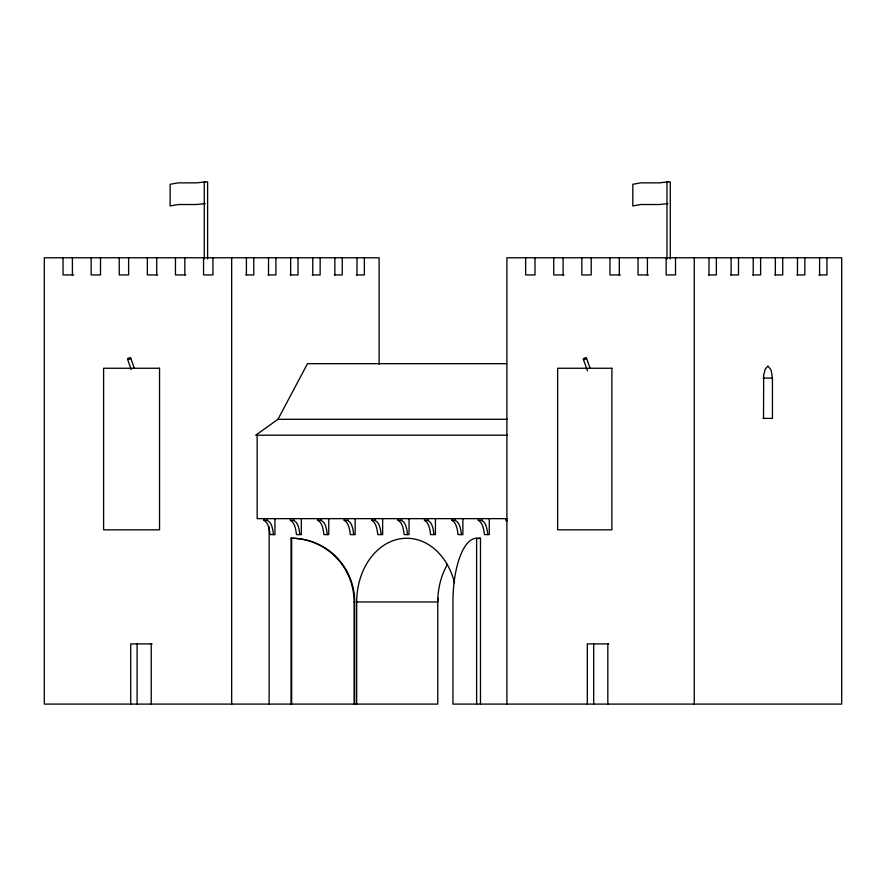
<?xml version="1.0" encoding="UTF-8"?>
<svg xmlns="http://www.w3.org/2000/svg" width="886" height="886" viewBox="0 0 886 886"><rect width="100%" height="100%" fill="white"/><g stroke="black" fill="none" stroke-linecap="round" stroke-linejoin="round"><path stroke-width="1.33" d="M507.49 435.203L255.689 435.203L277.96 419.311L307.475 363.681L506.626 363.681M205.275 181.907L196.637 182.859L178.186 182.859L170.134 184.288L170.134 205.951L178.186 204.522L196.637 204.522L205.275 203.57M667.955 181.907L659.317 182.859L640.855 182.859L632.803 184.288L632.803 205.951L640.855 204.522L659.317 204.522L667.955 203.57M73.759 274.937L63.039 274.937L63.039 257.771M157.675 274.937L147.353 274.937L147.353 257.771M185.783 274.937L175.461 274.937L175.461 257.771M245.909 274.937L253.784 274.937L253.784 257.771M268.026 274.937L275.9 274.937L275.9 257.771M290.143 274.937L298.017 274.937L298.017 257.771M312.26 274.937L320.134 274.937L320.134 257.771M334.376 274.937L342.251 274.937L342.251 257.771M356.338 274.937L364.367 274.937L364.367 257.771M564.05 274.937L553.728 274.937L553.728 257.771M620.266 274.937L609.945 274.937L609.945 257.771M648.364 274.937L638.042 274.937L638.042 257.771M708.501 274.937L716.375 274.937L716.375 257.771M730.618 274.937L738.492 274.937L738.492 257.771M752.735 274.937L760.609 274.937L760.609 257.771M774.851 274.937L782.726 274.937L782.726 257.771M796.968 274.937L804.842 274.937L804.842 257.771M818.93 274.937L826.959 274.937L826.959 257.771M763.067 378.089L772.437 378.089L772.437 418.391L763.067 418.391M277.96 419.311L507.545 419.311M507.49 518.653L257.161 518.653L257.161 435.203M263.984 518.653L263.984 520.348C271.703 519.008 272.711 529.197 273.486 534.601M290.375 518.653L290.375 520.348C298.095 519.008 299.103 529.197 299.878 534.601M317.83 518.653L317.83 520.348C325.55 519.008 326.557 529.197 327.333 534.601M344.222 518.653L344.222 520.348C351.941 519.008 352.949 529.197 353.735 534.601M371.699 518.653L371.699 520.348C379.418 519.008 380.426 529.197 381.213 534.601M398.091 518.653L398.091 520.348C405.81 519.008 406.818 529.197 407.604 534.601M424.483 518.653L424.483 520.348C432.202 519.008 433.21 529.197 433.996 534.601M451.938 518.653L451.938 520.348C459.668 519.008 460.665 529.197 461.451 534.601M478.329 518.653L478.329 520.348C486.06 519.008 487.056 529.197 487.843 534.601M291.051 704.093L291.051 538.256L291.649 538.256A63.703 63.061 -90 0 1 354.699 601.959L354.699 704.093M506.892 704.093L506.892 257.771L841.7 257.771L841.7 704.093L452.956 704.093L452.956 601.959A63.703 23.656 -90 0 1 476.613 538.256L480.478 538.256L480.478 704.093M291.051 538.256A63.703 63.061 -90 0 1 354.112 601.959L354.699 601.959M356.681 704.093L356.681 601.959L437.773 601.959A63.703 50.07 -90 0 1 447.463 564.293M152.137 643.9L130.729 643.9L130.729 704.093M608.726 643.9L587.318 643.9L587.318 704.093M478.329 520.348C483.147 523.139 483.701 529.618 484.443 534.601L489.271 534.601L489.271 518.653M451.938 520.348C456.755 523.139 457.309 529.618 458.051 534.601L462.88 534.601L462.88 518.653M424.483 520.348C429.3 523.139 429.854 529.618 430.596 534.601L435.425 534.601L435.425 518.653M398.091 520.348C402.909 523.139 403.462 529.618 404.204 534.601L409.033 534.601L409.033 518.653M371.699 520.348C376.517 523.139 377.071 529.618 377.813 534.601L382.641 534.601L382.641 518.653M344.222 520.348C349.04 523.139 349.593 529.618 350.335 534.601L355.164 534.601L355.164 518.653M317.83 520.348C322.648 523.139 323.202 529.618 323.944 534.601L328.772 534.601L328.772 518.653M290.375 520.348C295.182 523.139 295.736 529.618 296.489 534.601L301.318 534.601L301.318 518.653M263.984 520.348C268.79 523.139 269.344 529.618 270.097 534.601L274.926 534.601L274.926 518.653M507.224 521.223L505.806 520.348L505.806 518.653M586.454 358.033L590.154 368.41M583.331 359.218L587.507 370.891M130.674 358.033L134.384 368.41M127.562 359.218L131.261 369.595M772.437 378.089L771.174 370.215L767.974 365.996L765.205 369.185L763.666 375.265L763.522 418.391M819.583 257.771L819.583 274.937M797.466 257.771L797.466 274.937M775.35 257.771L775.35 274.937M753.233 257.771L753.233 274.937M731.116 257.771L731.116 274.937M708.999 257.771L708.999 274.937M694.259 257.771L694.259 704.093M675.52 257.771L675.52 274.937L666.15 274.937L666.15 257.771M670.281 258.9L670.281 181.907L666.97 181.907L666.97 258.9M647.411 257.771L647.411 274.937M619.314 257.771L619.314 274.937M607.829 643.9L607.829 704.093M593.686 643.9L593.686 704.093M591.206 257.771L591.206 274.937L581.836 274.937L581.836 257.771M563.097 257.771L563.097 274.937M535 257.771L535 274.937L525.631 274.937L525.631 257.771M481.729 518.653L481.729 520.348M476.613 538.256L476.613 704.093M455.338 518.653L455.338 520.348M437.773 598.072L437.773 704.093L44.3 704.093L44.3 257.771L379.108 257.771L379.108 364.168M427.883 518.653L427.883 520.348M401.491 518.653L401.491 520.348M375.099 518.653L375.099 520.348M356.992 257.771L356.992 274.937M354.112 601.959L354.112 704.093M347.622 518.653L347.622 520.348M334.875 257.771L334.875 274.937M321.23 518.653L321.23 520.348M312.758 257.771L312.758 274.937M293.764 518.653L293.764 520.348M291.649 538.256L291.649 704.093M290.641 257.771L290.641 274.937M269.134 526.96L269.134 704.093M268.524 257.771L268.524 274.937M267.373 518.653L267.373 520.348M246.408 257.771L246.408 274.937M231.667 257.771L231.667 704.093M212.928 257.771L212.928 274.937L203.559 274.937L203.559 257.771M207.612 258.9L207.612 181.907L204.289 181.907L204.289 258.9M184.831 257.771L184.831 274.937M156.722 257.771L156.722 274.937M151.24 643.9L151.24 704.093M137.097 643.9L137.097 704.093M128.614 257.771L128.614 274.937L119.245 274.937L119.245 257.771M100.506 257.771L100.506 274.937L91.147 274.937L91.147 257.771M72.408 257.771L72.408 274.937M478.008 538.599A63.703 23.656 -90 0 1 480.478 538.256M356.681 601.959A63.703 50.07 -90 0 1 399.143 538.998A63.703 50.07 -90 0 1 454.496 582.822M159.535 368.255L103.607 368.255L103.607 529.817L159.535 529.817L159.535 368.255M611.883 368.255L557.637 368.255L557.637 529.817L611.883 529.817L611.883 368.255M583.996 359.461A1.672 0.653 -19.6 0 0 586.477 358.21A1.672 0.653 -19.6 0 0 584.206 358.21A1.672 0.653 -19.6 0 0 583.996 359.461M128.226 359.461A1.672 0.653 -19.6 0 0 130.696 358.21A1.672 0.653 -19.6 0 0 128.426 358.21A1.672 0.653 -19.6 0 0 128.226 359.461"/></g></svg>
